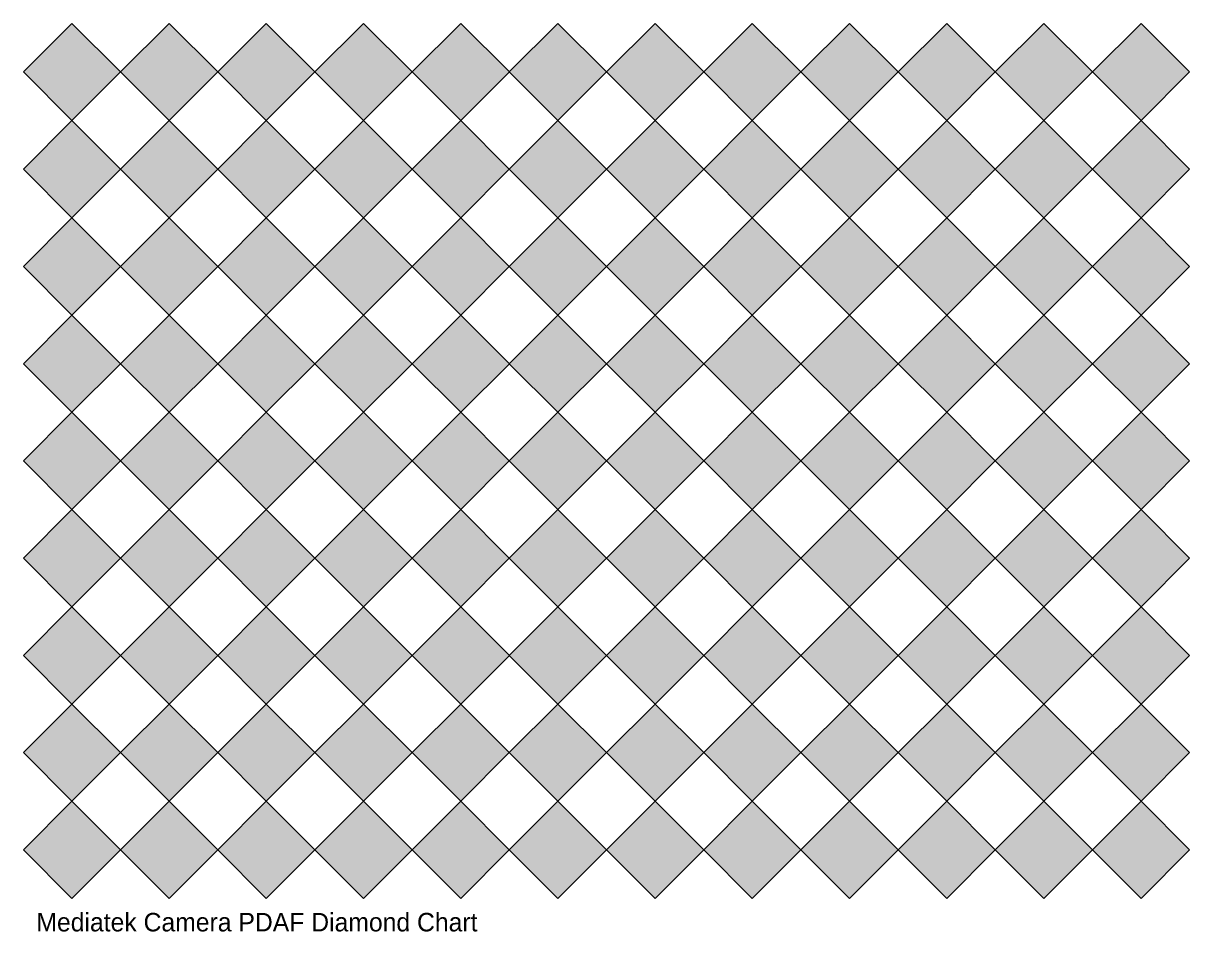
# Model space of a CAD drawing. Header units: inches. Extents: x 6 to 271, y -212 to -6.
# Drawn here: x 6.3 to 157.6, y -212.4 to -94.6 of the extents above; entities that cross this region are included whole.
import ezdxf

# ---------------------------------------------------------------- set-up
doc = ezdxf.new("R2010")
doc.units = ezdxf.units.IN
doc.header["$MEASUREMENT"] = 0
doc.layers.add('圖層 1', color=7, linetype='Continuous')

# ---------------------------------------------------------------- blocks, each defined once
blk = doc.blocks.new('block 3')
at = {"layer": '圖層 1', "true_color": 0x030000}
h = blk.add_hatch(color=18, dxfattribs=at)
h.dxf.hatch_style = 2
h.paths.add_polyline_path([(132.41, -100.88), (126.1, -94.58), (119.8, -100.88), (126.1, -107.19)])
h = blk.add_hatch(color=18, dxfattribs=at)
h.dxf.hatch_style = 2
h.paths.add_polyline_path([(145.02, -100.88), (138.71, -94.58), (132.41, -100.88), (138.71, -107.19)])
h = blk.add_hatch(color=18, dxfattribs=at)
h.dxf.hatch_style = 2
h.paths.add_polyline_path([(157.62, -100.88), (151.32, -94.58), (145.01, -100.88), (151.32, -107.19)])
h = blk.add_hatch(color=18, dxfattribs=at)
h.dxf.hatch_style = 2
h.paths.add_polyline_path([(132.41, -113.49), (126.1, -107.19), (119.8, -113.49), (126.1, -119.8)])
h = blk.add_hatch(color=18, dxfattribs=at)
h.dxf.hatch_style = 2
h.paths.add_polyline_path([(145.01, -113.49), (138.71, -107.19), (132.41, -113.49), (138.71, -119.8)])
h = blk.add_hatch(color=18, dxfattribs=at)
h.dxf.hatch_style = 2
h.paths.add_polyline_path([(157.62, -113.49), (151.32, -107.19), (145.01, -113.49), (151.32, -119.8)])
h = blk.add_hatch(color=18, dxfattribs=at)
h.dxf.hatch_style = 2
h.paths.add_polyline_path([(132.41, -126.1), (126.1, -119.79), (119.8, -126.1), (126.1, -132.4)])
h = blk.add_hatch(color=18, dxfattribs=at)
h.dxf.hatch_style = 2
h.paths.add_polyline_path([(145.01, -126.1), (138.71, -119.79), (132.41, -126.1), (138.71, -132.4)])
h = blk.add_hatch(color=18, dxfattribs=at)
h.dxf.hatch_style = 2
h.paths.add_polyline_path([(157.62, -126.1), (151.32, -119.79), (145.01, -126.1), (151.32, -132.4)])
at = {"layer": '圖層 1', "lineweight": 0}
for points in [[(132.41, -100.88), (126.1, -94.58), (119.8, -100.88), (126.1, -107.19), (132.41, -100.88)], [(145.02, -100.88), (138.71, -94.58), (132.41, -100.88), (138.71, -107.19), (145.02, -100.88)], [(157.62, -100.88), (151.32, -94.58), (145.01, -100.88), (151.32, -107.19), (157.62, -100.88)], [(132.41, -113.49), (126.1, -107.19), (119.8, -113.49), (126.1, -119.8), (132.41, -113.49)], [(145.01, -113.49), (138.71, -107.19), (132.41, -113.49), (138.71, -119.8), (145.01, -113.49)], [(157.62, -113.49), (151.32, -107.19), (145.01, -113.49), (151.32, -119.8), (157.62, -113.49)], [(132.41, -126.1), (126.1, -119.79), (119.8, -126.1), (126.1, -132.4), (132.41, -126.1)], [(145.01, -126.1), (138.71, -119.79), (132.41, -126.1), (138.71, -132.4), (145.01, -126.1)], [(157.62, -126.1), (151.32, -119.79), (145.01, -126.1), (151.32, -132.4), (157.62, -126.1)]]:
    blk.add_lwpolyline(points, dxfattribs=at)
blk = doc.blocks.new('block 5')
at = {"layer": '圖層 1', "true_color": 0x030000}
h = blk.add_hatch(color=18, dxfattribs=at)
h.dxf.hatch_style = 2
h.paths.add_polyline_path([(94.58, -100.88), (88.27, -94.58), (81.97, -100.88), (88.27, -107.19)])
h = blk.add_hatch(color=18, dxfattribs=at)
h.dxf.hatch_style = 2
h.paths.add_polyline_path([(107.19, -100.88), (100.88, -94.58), (94.58, -100.88), (100.88, -107.19)])
h = blk.add_hatch(color=18, dxfattribs=at)
h.dxf.hatch_style = 2
h.paths.add_polyline_path([(119.79, -100.88), (113.49, -94.58), (107.18, -100.88), (113.49, -107.19)])
h = blk.add_hatch(color=18, dxfattribs=at)
h.dxf.hatch_style = 2
h.paths.add_polyline_path([(94.58, -113.49), (88.27, -107.19), (81.97, -113.49), (88.27, -119.8)])
h = blk.add_hatch(color=18, dxfattribs=at)
h.dxf.hatch_style = 2
h.paths.add_polyline_path([(107.18, -113.49), (100.88, -107.19), (94.58, -113.49), (100.88, -119.8)])
h = blk.add_hatch(color=18, dxfattribs=at)
h.dxf.hatch_style = 2
h.paths.add_polyline_path([(119.79, -113.49), (113.49, -107.19), (107.18, -113.49), (113.49, -119.8)])
h = blk.add_hatch(color=18, dxfattribs=at)
h.dxf.hatch_style = 2
h.paths.add_polyline_path([(94.58, -126.1), (88.27, -119.79), (81.97, -126.1), (88.27, -132.4)])
h = blk.add_hatch(color=18, dxfattribs=at)
h.dxf.hatch_style = 2
h.paths.add_polyline_path([(107.18, -126.1), (100.88, -119.79), (94.58, -126.1), (100.88, -132.4)])
h = blk.add_hatch(color=18, dxfattribs=at)
h.dxf.hatch_style = 2
h.paths.add_polyline_path([(119.79, -126.1), (113.49, -119.79), (107.18, -126.1), (113.49, -132.4)])
at = {"layer": '圖層 1', "lineweight": 0}
for points in [[(94.58, -100.88), (88.27, -94.58), (81.97, -100.88), (88.27, -107.19), (94.58, -100.88)], [(107.19, -100.88), (100.88, -94.58), (94.58, -100.88), (100.88, -107.19), (107.19, -100.88)], [(119.79, -100.88), (113.49, -94.58), (107.18, -100.88), (113.49, -107.19), (119.79, -100.88)], [(94.58, -113.49), (88.27, -107.19), (81.97, -113.49), (88.27, -119.8), (94.58, -113.49)], [(107.18, -113.49), (100.88, -107.19), (94.58, -113.49), (100.88, -119.8), (107.18, -113.49)], [(119.79, -113.49), (113.49, -107.19), (107.18, -113.49), (113.49, -119.8), (119.79, -113.49)], [(94.58, -126.1), (88.27, -119.79), (81.97, -126.1), (88.27, -132.4), (94.58, -126.1)], [(107.18, -126.1), (100.88, -119.79), (94.58, -126.1), (100.88, -132.4), (107.18, -126.1)], [(119.79, -126.1), (113.49, -119.79), (107.18, -126.1), (113.49, -132.4), (119.79, -126.1)]]:
    blk.add_lwpolyline(points, dxfattribs=at)
blk = doc.blocks.new('block 6')
at = {"layer": '圖層 1', "true_color": 0x030000}
h = blk.add_hatch(color=18, dxfattribs=at)
h.dxf.hatch_style = 2
h.paths.add_polyline_path([(56.75, -100.88), (50.44, -94.58), (44.14, -100.88), (50.44, -107.19)])
h = blk.add_hatch(color=18, dxfattribs=at)
h.dxf.hatch_style = 2
h.paths.add_polyline_path([(69.36, -100.88), (63.05, -94.58), (56.75, -100.88), (63.05, -107.19)])
h = blk.add_hatch(color=18, dxfattribs=at)
h.dxf.hatch_style = 2
h.paths.add_polyline_path([(81.96, -100.88), (75.66, -94.58), (69.35, -100.88), (75.66, -107.19)])
h = blk.add_hatch(color=18, dxfattribs=at)
h.dxf.hatch_style = 2
h.paths.add_polyline_path([(56.75, -113.49), (50.44, -107.19), (44.14, -113.49), (50.44, -119.8)])
h = blk.add_hatch(color=18, dxfattribs=at)
h.dxf.hatch_style = 2
h.paths.add_polyline_path([(69.35, -113.49), (63.05, -107.19), (56.75, -113.49), (63.05, -119.8)])
h = blk.add_hatch(color=18, dxfattribs=at)
h.dxf.hatch_style = 2
h.paths.add_polyline_path([(81.96, -113.49), (75.66, -107.19), (69.35, -113.49), (75.66, -119.8)])
h = blk.add_hatch(color=18, dxfattribs=at)
h.dxf.hatch_style = 2
h.paths.add_polyline_path([(56.75, -126.1), (50.44, -119.79), (44.14, -126.1), (50.44, -132.4)])
h = blk.add_hatch(color=18, dxfattribs=at)
h.dxf.hatch_style = 2
h.paths.add_polyline_path([(69.35, -126.1), (63.05, -119.79), (56.75, -126.1), (63.05, -132.4)])
h = blk.add_hatch(color=18, dxfattribs=at)
h.dxf.hatch_style = 2
h.paths.add_polyline_path([(81.96, -126.1), (75.66, -119.79), (69.35, -126.1), (75.66, -132.4)])
at = {"layer": '圖層 1', "lineweight": 0}
for points in [[(56.75, -100.88), (50.44, -94.58), (44.14, -100.88), (50.44, -107.19), (56.75, -100.88)], [(69.36, -100.88), (63.05, -94.58), (56.75, -100.88), (63.05, -107.19), (69.36, -100.88)], [(81.96, -100.88), (75.66, -94.58), (69.35, -100.88), (75.66, -107.19), (81.96, -100.88)], [(56.75, -113.49), (50.44, -107.19), (44.14, -113.49), (50.44, -119.8), (56.75, -113.49)], [(69.35, -113.49), (63.05, -107.19), (56.75, -113.49), (63.05, -119.8), (69.35, -113.49)], [(81.96, -113.49), (75.66, -107.19), (69.35, -113.49), (75.66, -119.8), (81.96, -113.49)], [(56.75, -126.1), (50.44, -119.79), (44.14, -126.1), (50.44, -132.4), (56.75, -126.1)], [(69.35, -126.1), (63.05, -119.79), (56.75, -126.1), (63.05, -132.4), (69.35, -126.1)], [(81.96, -126.1), (75.66, -119.79), (69.35, -126.1), (75.66, -132.4), (81.96, -126.1)]]:
    blk.add_lwpolyline(points, dxfattribs=at)
blk = doc.blocks.new('block 7')
at = {"layer": '圖層 1', "true_color": 0x030000}
h = blk.add_hatch(color=18, dxfattribs=at)
h.dxf.hatch_style = 2
h.paths.add_polyline_path([(18.92, -100.88), (12.61, -94.58), (6.31, -100.88), (12.61, -107.19)])
h = blk.add_hatch(color=18, dxfattribs=at)
h.dxf.hatch_style = 2
h.paths.add_polyline_path([(31.53, -100.88), (25.22, -94.58), (18.92, -100.88), (25.22, -107.19)])
h = blk.add_hatch(color=18, dxfattribs=at)
h.dxf.hatch_style = 2
h.paths.add_polyline_path([(44.13, -100.88), (37.83, -94.58), (31.52, -100.88), (37.83, -107.19)])
h = blk.add_hatch(color=18, dxfattribs=at)
h.dxf.hatch_style = 2
h.paths.add_polyline_path([(18.92, -113.49), (12.61, -107.19), (6.31, -113.49), (12.61, -119.8)])
h = blk.add_hatch(color=18, dxfattribs=at)
h.dxf.hatch_style = 2
h.paths.add_polyline_path([(31.52, -113.49), (25.22, -107.19), (18.92, -113.49), (25.22, -119.8)])
h = blk.add_hatch(color=18, dxfattribs=at)
h.dxf.hatch_style = 2
h.paths.add_polyline_path([(44.13, -113.49), (37.83, -107.19), (31.52, -113.49), (37.83, -119.8)])
h = blk.add_hatch(color=18, dxfattribs=at)
h.dxf.hatch_style = 2
h.paths.add_polyline_path([(18.92, -126.1), (12.61, -119.79), (6.31, -126.1), (12.61, -132.4)])
h = blk.add_hatch(color=18, dxfattribs=at)
h.dxf.hatch_style = 2
h.paths.add_polyline_path([(31.52, -126.1), (25.22, -119.79), (18.92, -126.1), (25.22, -132.4)])
h = blk.add_hatch(color=18, dxfattribs=at)
h.dxf.hatch_style = 2
h.paths.add_polyline_path([(44.13, -126.1), (37.83, -119.79), (31.52, -126.1), (37.83, -132.4)])
at = {"layer": '圖層 1', "lineweight": 0}
for points in [[(18.92, -100.88), (12.61, -94.58), (6.31, -100.88), (12.61, -107.19), (18.92, -100.88)], [(31.53, -100.88), (25.22, -94.58), (18.92, -100.88), (25.22, -107.19), (31.53, -100.88)], [(44.13, -100.88), (37.83, -94.58), (31.52, -100.88), (37.83, -107.19), (44.13, -100.88)], [(18.92, -113.49), (12.61, -107.19), (6.31, -113.49), (12.61, -119.8), (18.92, -113.49)], [(31.52, -113.49), (25.22, -107.19), (18.92, -113.49), (25.22, -119.8), (31.52, -113.49)], [(44.13, -113.49), (37.83, -107.19), (31.52, -113.49), (37.83, -119.8), (44.13, -113.49)], [(18.92, -126.1), (12.61, -119.79), (6.31, -126.1), (12.61, -132.4), (18.92, -126.1)], [(31.52, -126.1), (25.22, -119.79), (18.92, -126.1), (25.22, -132.4), (31.52, -126.1)], [(44.13, -126.1), (37.83, -119.79), (31.52, -126.1), (37.83, -132.4), (44.13, -126.1)]]:
    blk.add_lwpolyline(points, dxfattribs=at)
blk = doc.blocks.new('block 10')
at = {"layer": '圖層 1', "true_color": 0x030000}
h = blk.add_hatch(color=18, dxfattribs=at)
h.dxf.hatch_style = 2
h.paths.add_polyline_path([(132.41, -138.71), (126.1, -132.41), (119.8, -138.71), (126.1, -145.01)])
h = blk.add_hatch(color=18, dxfattribs=at)
h.dxf.hatch_style = 2
h.paths.add_polyline_path([(145.02, -138.71), (138.71, -132.41), (132.41, -138.71), (138.71, -145.01)])
h = blk.add_hatch(color=18, dxfattribs=at)
h.dxf.hatch_style = 2
h.paths.add_polyline_path([(157.62, -138.71), (151.32, -132.41), (145.01, -138.71), (151.32, -145.01)])
h = blk.add_hatch(color=18, dxfattribs=at)
h.dxf.hatch_style = 2
h.paths.add_polyline_path([(132.41, -151.32), (126.1, -145.01), (119.8, -151.32), (126.1, -157.63)])
h = blk.add_hatch(color=18, dxfattribs=at)
h.dxf.hatch_style = 2
h.paths.add_polyline_path([(145.01, -151.32), (138.71, -145.01), (132.41, -151.32), (138.71, -157.63)])
h = blk.add_hatch(color=18, dxfattribs=at)
h.dxf.hatch_style = 2
h.paths.add_polyline_path([(157.62, -151.32), (151.32, -145.01), (145.01, -151.32), (151.32, -157.63)])
h = blk.add_hatch(color=18, dxfattribs=at)
h.dxf.hatch_style = 2
h.paths.add_polyline_path([(132.41, -163.93), (126.1, -157.62), (119.8, -163.93), (126.1, -170.24)])
h = blk.add_hatch(color=18, dxfattribs=at)
h.dxf.hatch_style = 2
h.paths.add_polyline_path([(145.01, -163.93), (138.71, -157.62), (132.41, -163.93), (138.71, -170.24)])
h = blk.add_hatch(color=18, dxfattribs=at)
h.dxf.hatch_style = 2
h.paths.add_polyline_path([(157.62, -163.93), (151.32, -157.62), (145.01, -163.93), (151.32, -170.24)])
at = {"layer": '圖層 1', "lineweight": 0}
for points in [[(132.41, -138.71), (126.1, -132.41), (119.8, -138.71), (126.1, -145.01), (132.41, -138.71)], [(145.02, -138.71), (138.71, -132.41), (132.41, -138.71), (138.71, -145.01), (145.02, -138.71)], [(157.62, -138.71), (151.32, -132.41), (145.01, -138.71), (151.32, -145.01), (157.62, -138.71)], [(132.41, -151.32), (126.1, -145.01), (119.8, -151.32), (126.1, -157.63), (132.41, -151.32)], [(145.01, -151.32), (138.71, -145.01), (132.41, -151.32), (138.71, -157.63), (145.01, -151.32)], [(157.62, -151.32), (151.32, -145.01), (145.01, -151.32), (151.32, -157.63), (157.62, -151.32)], [(132.41, -163.93), (126.1, -157.62), (119.8, -163.93), (126.1, -170.24), (132.41, -163.93)], [(145.01, -163.93), (138.71, -157.62), (132.41, -163.93), (138.71, -170.24), (145.01, -163.93)], [(157.62, -163.93), (151.32, -157.62), (145.01, -163.93), (151.32, -170.24), (157.62, -163.93)]]:
    blk.add_lwpolyline(points, dxfattribs=at)
blk = doc.blocks.new('block 12')
at = {"layer": '圖層 1', "true_color": 0x030000}
h = blk.add_hatch(color=18, dxfattribs=at)
h.dxf.hatch_style = 2
h.paths.add_polyline_path([(94.58, -138.71), (88.27, -132.41), (81.97, -138.71), (88.27, -145.01)])
h = blk.add_hatch(color=18, dxfattribs=at)
h.dxf.hatch_style = 2
h.paths.add_polyline_path([(107.19, -138.71), (100.88, -132.41), (94.58, -138.71), (100.88, -145.01)])
h = blk.add_hatch(color=18, dxfattribs=at)
h.dxf.hatch_style = 2
h.paths.add_polyline_path([(119.79, -138.71), (113.49, -132.41), (107.18, -138.71), (113.49, -145.01)])
h = blk.add_hatch(color=18, dxfattribs=at)
h.dxf.hatch_style = 2
h.paths.add_polyline_path([(94.58, -151.32), (88.27, -145.01), (81.97, -151.32), (88.27, -157.63)])
h = blk.add_hatch(color=18, dxfattribs=at)
h.dxf.hatch_style = 2
h.paths.add_polyline_path([(107.18, -151.32), (100.88, -145.01), (94.58, -151.32), (100.88, -157.63)])
h = blk.add_hatch(color=18, dxfattribs=at)
h.dxf.hatch_style = 2
h.paths.add_polyline_path([(119.79, -151.32), (113.49, -145.01), (107.18, -151.32), (113.49, -157.63)])
h = blk.add_hatch(color=18, dxfattribs=at)
h.dxf.hatch_style = 2
h.paths.add_polyline_path([(94.58, -163.93), (88.27, -157.62), (81.97, -163.93), (88.27, -170.24)])
h = blk.add_hatch(color=18, dxfattribs=at)
h.dxf.hatch_style = 2
h.paths.add_polyline_path([(107.18, -163.93), (100.88, -157.62), (94.58, -163.93), (100.88, -170.24)])
h = blk.add_hatch(color=18, dxfattribs=at)
h.dxf.hatch_style = 2
h.paths.add_polyline_path([(119.79, -163.93), (113.49, -157.62), (107.18, -163.93), (113.49, -170.24)])
at = {"layer": '圖層 1', "lineweight": 0}
for points in [[(94.58, -138.71), (88.27, -132.41), (81.97, -138.71), (88.27, -145.01), (94.58, -138.71)], [(107.19, -138.71), (100.88, -132.41), (94.58, -138.71), (100.88, -145.01), (107.19, -138.71)], [(119.79, -138.71), (113.49, -132.41), (107.18, -138.71), (113.49, -145.01), (119.79, -138.71)], [(94.58, -151.32), (88.27, -145.01), (81.97, -151.32), (88.27, -157.63), (94.58, -151.32)], [(107.18, -151.32), (100.88, -145.01), (94.58, -151.32), (100.88, -157.63), (107.18, -151.32)], [(119.79, -151.32), (113.49, -145.01), (107.18, -151.32), (113.49, -157.63), (119.79, -151.32)], [(94.58, -163.93), (88.27, -157.62), (81.97, -163.93), (88.27, -170.24), (94.58, -163.93)], [(107.18, -163.93), (100.88, -157.62), (94.58, -163.93), (100.88, -170.24), (107.18, -163.93)], [(119.79, -163.93), (113.49, -157.62), (107.18, -163.93), (113.49, -170.24), (119.79, -163.93)]]:
    blk.add_lwpolyline(points, dxfattribs=at)
blk = doc.blocks.new('block 13')
at = {"layer": '圖層 1', "true_color": 0x030000}
h = blk.add_hatch(color=18, dxfattribs=at)
h.dxf.hatch_style = 2
h.paths.add_polyline_path([(56.75, -138.71), (50.44, -132.41), (44.14, -138.71), (50.44, -145.01)])
h = blk.add_hatch(color=18, dxfattribs=at)
h.dxf.hatch_style = 2
h.paths.add_polyline_path([(69.36, -138.71), (63.05, -132.41), (56.75, -138.71), (63.05, -145.01)])
h = blk.add_hatch(color=18, dxfattribs=at)
h.dxf.hatch_style = 2
h.paths.add_polyline_path([(81.96, -138.71), (75.66, -132.41), (69.35, -138.71), (75.66, -145.01)])
h = blk.add_hatch(color=18, dxfattribs=at)
h.dxf.hatch_style = 2
h.paths.add_polyline_path([(56.75, -151.32), (50.44, -145.01), (44.14, -151.32), (50.44, -157.63)])
h = blk.add_hatch(color=18, dxfattribs=at)
h.dxf.hatch_style = 2
h.paths.add_polyline_path([(69.35, -151.32), (63.05, -145.01), (56.75, -151.32), (63.05, -157.63)])
h = blk.add_hatch(color=18, dxfattribs=at)
h.dxf.hatch_style = 2
h.paths.add_polyline_path([(81.96, -151.32), (75.66, -145.01), (69.35, -151.32), (75.66, -157.63)])
h = blk.add_hatch(color=18, dxfattribs=at)
h.dxf.hatch_style = 2
h.paths.add_polyline_path([(56.75, -163.93), (50.44, -157.62), (44.14, -163.93), (50.44, -170.24)])
h = blk.add_hatch(color=18, dxfattribs=at)
h.dxf.hatch_style = 2
h.paths.add_polyline_path([(69.35, -163.93), (63.05, -157.62), (56.75, -163.93), (63.05, -170.24)])
h = blk.add_hatch(color=18, dxfattribs=at)
h.dxf.hatch_style = 2
h.paths.add_polyline_path([(81.96, -163.93), (75.66, -157.62), (69.35, -163.93), (75.66, -170.24)])
at = {"layer": '圖層 1', "lineweight": 0}
for points in [[(56.75, -138.71), (50.44, -132.41), (44.14, -138.71), (50.44, -145.01), (56.75, -138.71)], [(69.36, -138.71), (63.05, -132.41), (56.75, -138.71), (63.05, -145.01), (69.36, -138.71)], [(81.96, -138.71), (75.66, -132.41), (69.35, -138.71), (75.66, -145.01), (81.96, -138.71)], [(56.75, -151.32), (50.44, -145.01), (44.14, -151.32), (50.44, -157.63), (56.75, -151.32)], [(69.35, -151.32), (63.05, -145.01), (56.75, -151.32), (63.05, -157.63), (69.35, -151.32)], [(81.96, -151.32), (75.66, -145.01), (69.35, -151.32), (75.66, -157.63), (81.96, -151.32)], [(56.75, -163.93), (50.44, -157.62), (44.14, -163.93), (50.44, -170.24), (56.75, -163.93)], [(69.35, -163.93), (63.05, -157.62), (56.75, -163.93), (63.05, -170.24), (69.35, -163.93)], [(81.96, -163.93), (75.66, -157.62), (69.35, -163.93), (75.66, -170.24), (81.96, -163.93)]]:
    blk.add_lwpolyline(points, dxfattribs=at)
blk = doc.blocks.new('block 14')
at = {"layer": '圖層 1', "true_color": 0x030000}
h = blk.add_hatch(color=18, dxfattribs=at)
h.dxf.hatch_style = 2
h.paths.add_polyline_path([(18.92, -138.71), (12.61, -132.41), (6.31, -138.71), (12.61, -145.01)])
h = blk.add_hatch(color=18, dxfattribs=at)
h.dxf.hatch_style = 2
h.paths.add_polyline_path([(31.53, -138.71), (25.22, -132.41), (18.92, -138.71), (25.22, -145.01)])
h = blk.add_hatch(color=18, dxfattribs=at)
h.dxf.hatch_style = 2
h.paths.add_polyline_path([(44.13, -138.71), (37.83, -132.41), (31.52, -138.71), (37.83, -145.01)])
h = blk.add_hatch(color=18, dxfattribs=at)
h.dxf.hatch_style = 2
h.paths.add_polyline_path([(18.92, -151.32), (12.61, -145.01), (6.31, -151.32), (12.61, -157.63)])
h = blk.add_hatch(color=18, dxfattribs=at)
h.dxf.hatch_style = 2
h.paths.add_polyline_path([(31.52, -151.32), (25.22, -145.01), (18.92, -151.32), (25.22, -157.63)])
h = blk.add_hatch(color=18, dxfattribs=at)
h.dxf.hatch_style = 2
h.paths.add_polyline_path([(44.13, -151.32), (37.83, -145.01), (31.52, -151.32), (37.83, -157.63)])
h = blk.add_hatch(color=18, dxfattribs=at)
h.dxf.hatch_style = 2
h.paths.add_polyline_path([(18.92, -163.93), (12.61, -157.62), (6.31, -163.93), (12.61, -170.24)])
h = blk.add_hatch(color=18, dxfattribs=at)
h.dxf.hatch_style = 2
h.paths.add_polyline_path([(31.52, -163.93), (25.22, -157.62), (18.92, -163.93), (25.22, -170.24)])
h = blk.add_hatch(color=18, dxfattribs=at)
h.dxf.hatch_style = 2
h.paths.add_polyline_path([(44.13, -163.93), (37.83, -157.62), (31.52, -163.93), (37.83, -170.24)])
at = {"layer": '圖層 1', "lineweight": 0}
for points in [[(18.92, -138.71), (12.61, -132.41), (6.31, -138.71), (12.61, -145.01), (18.92, -138.71)], [(31.53, -138.71), (25.22, -132.41), (18.92, -138.71), (25.22, -145.01), (31.53, -138.71)], [(44.13, -138.71), (37.83, -132.41), (31.52, -138.71), (37.83, -145.01), (44.13, -138.71)], [(18.92, -151.32), (12.61, -145.01), (6.31, -151.32), (12.61, -157.63), (18.92, -151.32)], [(31.52, -151.32), (25.22, -145.01), (18.92, -151.32), (25.22, -157.63), (31.52, -151.32)], [(44.13, -151.32), (37.83, -145.01), (31.52, -151.32), (37.83, -157.63), (44.13, -151.32)], [(18.92, -163.93), (12.61, -157.62), (6.31, -163.93), (12.61, -170.24), (18.92, -163.93)], [(31.52, -163.93), (25.22, -157.62), (18.92, -163.93), (25.22, -170.24), (31.52, -163.93)], [(44.13, -163.93), (37.83, -157.62), (31.52, -163.93), (37.83, -170.24), (44.13, -163.93)]]:
    blk.add_lwpolyline(points, dxfattribs=at)
blk = doc.blocks.new('block 17')
at = {"layer": '圖層 1', "true_color": 0x030000}
h = blk.add_hatch(color=18, dxfattribs=at)
h.dxf.hatch_style = 2
h.paths.add_polyline_path([(132.41, -176.54), (126.1, -170.24), (119.8, -176.54), (126.1, -182.85)])
h = blk.add_hatch(color=18, dxfattribs=at)
h.dxf.hatch_style = 2
h.paths.add_polyline_path([(145.02, -176.54), (138.71, -170.24), (132.41, -176.54), (138.71, -182.85)])
h = blk.add_hatch(color=18, dxfattribs=at)
h.dxf.hatch_style = 2
h.paths.add_polyline_path([(157.62, -176.54), (151.32, -170.24), (145.01, -176.54), (151.32, -182.85)])
h = blk.add_hatch(color=18, dxfattribs=at)
h.dxf.hatch_style = 2
h.paths.add_polyline_path([(132.41, -189.15), (126.1, -182.85), (119.8, -189.15), (126.1, -195.46)])
h = blk.add_hatch(color=18, dxfattribs=at)
h.dxf.hatch_style = 2
h.paths.add_polyline_path([(145.01, -189.15), (138.71, -182.85), (132.41, -189.15), (138.71, -195.46)])
h = blk.add_hatch(color=18, dxfattribs=at)
h.dxf.hatch_style = 2
h.paths.add_polyline_path([(157.62, -189.15), (151.32, -182.85), (145.01, -189.15), (151.32, -195.46)])
h = blk.add_hatch(color=18, dxfattribs=at)
h.dxf.hatch_style = 2
h.paths.add_polyline_path([(132.41, -201.76), (126.1, -195.45), (119.8, -201.76), (126.1, -208.07)])
h = blk.add_hatch(color=18, dxfattribs=at)
h.dxf.hatch_style = 2
h.paths.add_polyline_path([(145.01, -201.76), (138.71, -195.45), (132.41, -201.76), (138.71, -208.07)])
h = blk.add_hatch(color=18, dxfattribs=at)
h.dxf.hatch_style = 2
h.paths.add_polyline_path([(157.62, -201.76), (151.32, -195.45), (145.01, -201.76), (151.32, -208.07)])
at = {"layer": '圖層 1', "lineweight": 0}
for points in [[(132.41, -176.54), (126.1, -170.24), (119.8, -176.54), (126.1, -182.85), (132.41, -176.54)], [(145.02, -176.54), (138.71, -170.24), (132.41, -176.54), (138.71, -182.85), (145.02, -176.54)], [(157.62, -176.54), (151.32, -170.24), (145.01, -176.54), (151.32, -182.85), (157.62, -176.54)], [(132.41, -189.15), (126.1, -182.85), (119.8, -189.15), (126.1, -195.46), (132.41, -189.15)], [(145.01, -189.15), (138.71, -182.85), (132.41, -189.15), (138.71, -195.46), (145.01, -189.15)], [(157.62, -189.15), (151.32, -182.85), (145.01, -189.15), (151.32, -195.46), (157.62, -189.15)], [(132.41, -201.76), (126.1, -195.45), (119.8, -201.76), (126.1, -208.07), (132.41, -201.76)], [(145.01, -201.76), (138.71, -195.45), (132.41, -201.76), (138.71, -208.07), (145.01, -201.76)], [(157.62, -201.76), (151.32, -195.45), (145.01, -201.76), (151.32, -208.07), (157.62, -201.76)]]:
    blk.add_lwpolyline(points, dxfattribs=at)
blk = doc.blocks.new('block 19')
at = {"layer": '圖層 1', "true_color": 0x030000}
h = blk.add_hatch(color=18, dxfattribs=at)
h.dxf.hatch_style = 2
h.paths.add_polyline_path([(94.58, -176.54), (88.27, -170.24), (81.97, -176.54), (88.27, -182.85)])
h = blk.add_hatch(color=18, dxfattribs=at)
h.dxf.hatch_style = 2
h.paths.add_polyline_path([(107.19, -176.54), (100.88, -170.24), (94.58, -176.54), (100.88, -182.85)])
h = blk.add_hatch(color=18, dxfattribs=at)
h.dxf.hatch_style = 2
h.paths.add_polyline_path([(119.79, -176.54), (113.49, -170.24), (107.18, -176.54), (113.49, -182.85)])
h = blk.add_hatch(color=18, dxfattribs=at)
h.dxf.hatch_style = 2
h.paths.add_polyline_path([(94.58, -189.15), (88.27, -182.85), (81.97, -189.15), (88.27, -195.46)])
h = blk.add_hatch(color=18, dxfattribs=at)
h.dxf.hatch_style = 2
h.paths.add_polyline_path([(107.18, -189.15), (100.88, -182.85), (94.58, -189.15), (100.88, -195.46)])
h = blk.add_hatch(color=18, dxfattribs=at)
h.dxf.hatch_style = 2
h.paths.add_polyline_path([(119.79, -189.15), (113.49, -182.85), (107.18, -189.15), (113.49, -195.46)])
h = blk.add_hatch(color=18, dxfattribs=at)
h.dxf.hatch_style = 2
h.paths.add_polyline_path([(94.58, -201.76), (88.27, -195.45), (81.97, -201.76), (88.27, -208.07)])
h = blk.add_hatch(color=18, dxfattribs=at)
h.dxf.hatch_style = 2
h.paths.add_polyline_path([(107.18, -201.76), (100.88, -195.45), (94.58, -201.76), (100.88, -208.07)])
h = blk.add_hatch(color=18, dxfattribs=at)
h.dxf.hatch_style = 2
h.paths.add_polyline_path([(119.79, -201.76), (113.49, -195.45), (107.18, -201.76), (113.49, -208.07)])
at = {"layer": '圖層 1', "lineweight": 0}
for points in [[(94.58, -176.54), (88.27, -170.24), (81.97, -176.54), (88.27, -182.85), (94.58, -176.54)], [(107.19, -176.54), (100.88, -170.24), (94.58, -176.54), (100.88, -182.85), (107.19, -176.54)], [(119.79, -176.54), (113.49, -170.24), (107.18, -176.54), (113.49, -182.85), (119.79, -176.54)], [(94.58, -189.15), (88.27, -182.85), (81.97, -189.15), (88.27, -195.46), (94.58, -189.15)], [(107.18, -189.15), (100.88, -182.85), (94.58, -189.15), (100.88, -195.46), (107.18, -189.15)], [(119.79, -189.15), (113.49, -182.85), (107.18, -189.15), (113.49, -195.46), (119.79, -189.15)], [(94.58, -201.76), (88.27, -195.45), (81.97, -201.76), (88.27, -208.07), (94.58, -201.76)], [(107.18, -201.76), (100.88, -195.45), (94.58, -201.76), (100.88, -208.07), (107.18, -201.76)], [(119.79, -201.76), (113.49, -195.45), (107.18, -201.76), (113.49, -208.07), (119.79, -201.76)]]:
    blk.add_lwpolyline(points, dxfattribs=at)
blk = doc.blocks.new('block 20')
at = {"layer": '圖層 1', "true_color": 0x030000}
h = blk.add_hatch(color=18, dxfattribs=at)
h.dxf.hatch_style = 2
h.paths.add_polyline_path([(56.75, -176.54), (50.44, -170.24), (44.14, -176.54), (50.44, -182.85)])
h = blk.add_hatch(color=18, dxfattribs=at)
h.dxf.hatch_style = 2
h.paths.add_polyline_path([(69.36, -176.54), (63.05, -170.24), (56.75, -176.54), (63.05, -182.85)])
h = blk.add_hatch(color=18, dxfattribs=at)
h.dxf.hatch_style = 2
h.paths.add_polyline_path([(81.96, -176.54), (75.66, -170.24), (69.35, -176.54), (75.66, -182.85)])
h = blk.add_hatch(color=18, dxfattribs=at)
h.dxf.hatch_style = 2
h.paths.add_polyline_path([(56.75, -189.15), (50.44, -182.85), (44.14, -189.15), (50.44, -195.46)])
h = blk.add_hatch(color=18, dxfattribs=at)
h.dxf.hatch_style = 2
h.paths.add_polyline_path([(69.35, -189.15), (63.05, -182.85), (56.75, -189.15), (63.05, -195.46)])
h = blk.add_hatch(color=18, dxfattribs=at)
h.dxf.hatch_style = 2
h.paths.add_polyline_path([(81.96, -189.15), (75.66, -182.85), (69.35, -189.15), (75.66, -195.46)])
h = blk.add_hatch(color=18, dxfattribs=at)
h.dxf.hatch_style = 2
h.paths.add_polyline_path([(56.75, -201.76), (50.44, -195.45), (44.14, -201.76), (50.44, -208.07)])
h = blk.add_hatch(color=18, dxfattribs=at)
h.dxf.hatch_style = 2
h.paths.add_polyline_path([(69.35, -201.76), (63.05, -195.45), (56.75, -201.76), (63.05, -208.07)])
h = blk.add_hatch(color=18, dxfattribs=at)
h.dxf.hatch_style = 2
h.paths.add_polyline_path([(81.96, -201.76), (75.66, -195.45), (69.35, -201.76), (75.66, -208.07)])
at = {"layer": '圖層 1', "lineweight": 0}
for points in [[(56.75, -176.54), (50.44, -170.24), (44.14, -176.54), (50.44, -182.85), (56.75, -176.54)], [(69.36, -176.54), (63.05, -170.24), (56.75, -176.54), (63.05, -182.85), (69.36, -176.54)], [(81.96, -176.54), (75.66, -170.24), (69.35, -176.54), (75.66, -182.85), (81.96, -176.54)], [(56.75, -189.15), (50.44, -182.85), (44.14, -189.15), (50.44, -195.46), (56.75, -189.15)], [(69.35, -189.15), (63.05, -182.85), (56.75, -189.15), (63.05, -195.46), (69.35, -189.15)], [(81.96, -189.15), (75.66, -182.85), (69.35, -189.15), (75.66, -195.46), (81.96, -189.15)], [(56.75, -201.76), (50.44, -195.45), (44.14, -201.76), (50.44, -208.07), (56.75, -201.76)], [(69.35, -201.76), (63.05, -195.45), (56.75, -201.76), (63.05, -208.07), (69.35, -201.76)], [(81.96, -201.76), (75.66, -195.45), (69.35, -201.76), (75.66, -208.07), (81.96, -201.76)]]:
    blk.add_lwpolyline(points, dxfattribs=at)
blk = doc.blocks.new('block 21')
at = {"layer": '圖層 1', "true_color": 0x030000}
h = blk.add_hatch(color=18, dxfattribs=at)
h.dxf.hatch_style = 2
h.paths.add_polyline_path([(18.92, -176.54), (12.61, -170.24), (6.31, -176.54), (12.61, -182.85)])
h = blk.add_hatch(color=18, dxfattribs=at)
h.dxf.hatch_style = 2
h.paths.add_polyline_path([(31.53, -176.54), (25.22, -170.24), (18.92, -176.54), (25.22, -182.85)])
h = blk.add_hatch(color=18, dxfattribs=at)
h.dxf.hatch_style = 2
h.paths.add_polyline_path([(44.13, -176.54), (37.83, -170.24), (31.52, -176.54), (37.83, -182.85)])
h = blk.add_hatch(color=18, dxfattribs=at)
h.dxf.hatch_style = 2
h.paths.add_polyline_path([(18.92, -189.15), (12.61, -182.85), (6.31, -189.15), (12.61, -195.46)])
h = blk.add_hatch(color=18, dxfattribs=at)
h.dxf.hatch_style = 2
h.paths.add_polyline_path([(31.52, -189.15), (25.22, -182.85), (18.92, -189.15), (25.22, -195.46)])
h = blk.add_hatch(color=18, dxfattribs=at)
h.dxf.hatch_style = 2
h.paths.add_polyline_path([(44.13, -189.15), (37.83, -182.85), (31.52, -189.15), (37.83, -195.46)])
h = blk.add_hatch(color=18, dxfattribs=at)
h.dxf.hatch_style = 2
h.paths.add_polyline_path([(18.92, -201.76), (12.61, -195.45), (6.31, -201.76), (12.61, -208.07)])
h = blk.add_hatch(color=18, dxfattribs=at)
h.dxf.hatch_style = 2
h.paths.add_polyline_path([(31.52, -201.76), (25.22, -195.45), (18.92, -201.76), (25.22, -208.07)])
h = blk.add_hatch(color=18, dxfattribs=at)
h.dxf.hatch_style = 2
h.paths.add_polyline_path([(44.13, -201.76), (37.83, -195.45), (31.52, -201.76), (37.83, -208.07)])
at = {"layer": '圖層 1', "lineweight": 0}
for points in [[(18.92, -176.54), (12.61, -170.24), (6.31, -176.54), (12.61, -182.85), (18.92, -176.54)], [(31.53, -176.54), (25.22, -170.24), (18.92, -176.54), (25.22, -182.85), (31.53, -176.54)], [(44.13, -176.54), (37.83, -170.24), (31.52, -176.54), (37.83, -182.85), (44.13, -176.54)], [(18.92, -189.15), (12.61, -182.85), (6.31, -189.15), (12.61, -195.46), (18.92, -189.15)], [(31.52, -189.15), (25.22, -182.85), (18.92, -189.15), (25.22, -195.46), (31.52, -189.15)], [(44.13, -189.15), (37.83, -182.85), (31.52, -189.15), (37.83, -195.46), (44.13, -189.15)], [(18.92, -201.76), (12.61, -195.45), (6.31, -201.76), (12.61, -208.07), (18.92, -201.76)], [(31.52, -201.76), (25.22, -195.45), (18.92, -201.76), (25.22, -208.07), (31.52, -201.76)], [(44.13, -201.76), (37.83, -195.45), (31.52, -201.76), (37.83, -208.07), (44.13, -201.76)]]:
    blk.add_lwpolyline(points, dxfattribs=at)
blk = doc.blocks.new('block 2')
at = {"layer": '圖層 1'}
for name in ['block 7', 'block 6', 'block 5', 'block 3', 'block 14', 'block 13', 'block 12', 'block 10', 'block 21', 'block 20', 'block 19', 'block 17']:
    blk.add_blockref(name, (0, 0), dxfattribs=at)

msp = doc.modelspace()

# ---------------------------------------------------------------- block references
at = {"layer": '圖層 1'}
msp.add_blockref('block 2', (0, 0), dxfattribs=at)

# ---------------------------------------------------------------- texts
at = {"layer": '圖層 1', "color": 8, "true_color": 0x717071, "insert": (8, -212.37), "char_height": 2.3989, "attachment_point": 7}
msp.add_mtext('\\fAdobe Ming Std L|b0|i0|c0|p34;\\W1;Mediatek Camera PDAF Diamond Chart', dxfattribs=at)

doc.saveas('drawing.dxf')
